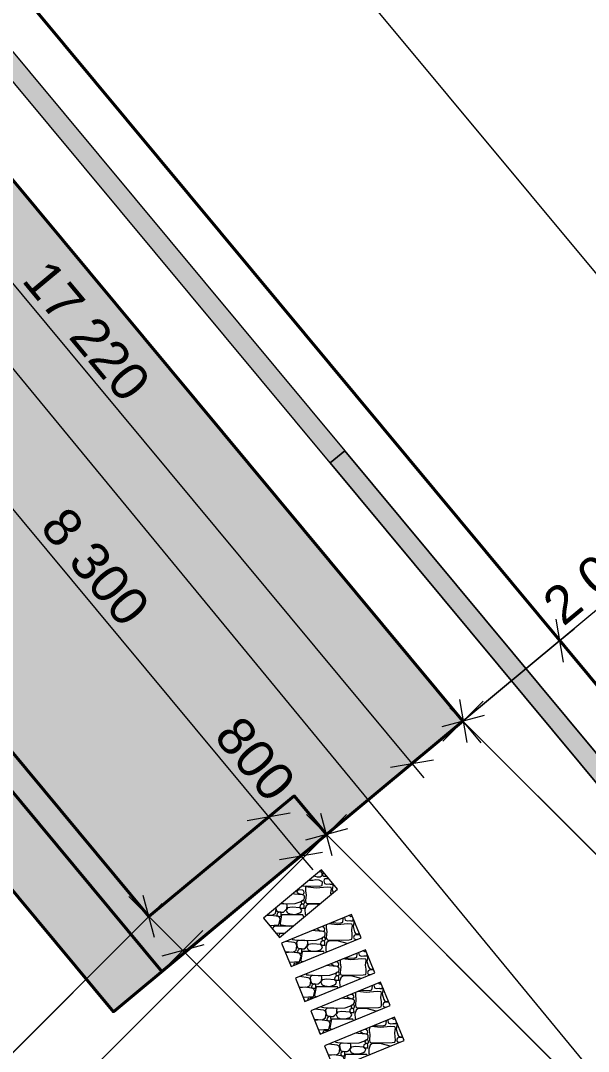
# Model space of a CAD drawing. Header units: millimetres. Extents: x 156050 to 369663, y -269476 to -128786.
# Drawn here: x 252683 to 261698, y -187552 to -171179 of the extents above; entities that cross this region are included whole.
import ezdxf

# ---------------------------------------------------------------- set-up
doc = ezdxf.new("R2010")
doc.units = ezdxf.units.MM
doc.header["$MEASUREMENT"] = 0
doc.set_wipeout_variables(frame=1)
doc.linetypes.add('Wipeout_Contour', pattern=[1000, 0, -1000])
doc.linetypes.add('Čerchovaná M', pattern=[1350, 750, -255, 90, -255])
doc.layers.add('BT_hranice_parcel', color=7, linetype='Continuous')
doc.layers.add('Situace - koordinační', color=7, linetype='Continuous')
doc.styles.add('GENEROVANÝ_STYL_1', font='Arial.ttf')
doc.dimstyles.new('GENEROVANÝ_STYL__1', dxfattribs={"dimtxt": 600, "dimasz": 456, "dimexe": 0.18, "dimexo": 0.0625, "dimgap": 0, "dimtad": 1, "dimdec": 0, "dimzin": 0, "dimdsep": 46, "dimtxsty": 'GENEROVANÝ_STYL_1', "dimblk": 'ARROWHEAD_2', "dimblk1": 'ARROWHEAD_2', "dimblk2": 'ARROWHEAD_2', "dimcen": 0.09, "dimse1": 1, "dimse2": 1, "dimclrd": 7, "dimclre": 7, "dimclrt": 7, "dimazin": 0, "dimtfac": 1, "dimtdec": 4, "dimtmove": 2, "dimatfit": 3, "dimfxl": 1, "dimtolj": 1, "dimtzin": 0, "dimarcsym": 0})
doc.dimstyles.new('GENEROVANÝ_STYL__2', dxfattribs={"dimtxt": 600, "dimasz": 456, "dimexe": 0.18, "dimexo": 0.0625, "dimgap": 0, "dimtad": 1, "dimdec": 0, "dimzin": 0, "dimdsep": 46, "dimtxsty": 'GENEROVANÝ_STYL_1', "dimblk": 'ARROWHEAD_2', "dimblk1": 'ARROWHEAD_2', "dimblk2": 'ARROWHEAD_2', "dimcen": 0.09, "dimse1": 1, "dimse2": 1, "dimclrd": 7, "dimclre": 7, "dimclrt": 7, "dimazin": 0, "dimtfac": 1, "dimtdec": 4, "dimtmove": 0, "dimatfit": 3, "dimfxl": 1, "dimtolj": 1, "dimtzin": 0, "dimarcsym": 0})

# ---------------------------------------------------------------- blocks, each defined once
blk = doc.blocks.new('*X53')
at = {"layer": 'Situace - koordinační', "color": 253, "linetype": 'Continuous', "lineweight": 13, "true_color": 0xa8a8a8}
for p, q in [((258436, -187145), (258482, -187131)), ((258490, -187077), (258476, -187069)), ((258482, -187131), (258490, -187077)), ((258512, -187054), (258512, -187058)), ((258512, -187058), (258521, -187099)), ((258521, -187099), (258555, -187113)), ((258555, -187113), (258595, -187107)), ((258582, -187027), (258579, -187027)), ((258610, -187044), (258582, -187027)), ((258595, -187107), (258610, -187109)), ((258628, -187042), (258610, -187044)), ((258610, -187109), (258642, -187109)), ((258633, -187043), (258628, -187042)), ((258642, -187109), (258649, -187088)), ((258660, -187109), (258645, -187198)), ((258649, -187088), (258648, -187078)), ((258045, -187268), (258004, -187262)), ((258171, -187279), (258045, -187268)), ((258084, -187229), (258082, -187236)), ((258082, -187236), (258113, -187261)), ((258113, -187261), (258179, -187273)), ((258177, -187205), (258145, -187204)), ((258196, -187291), (258171, -187279)), ((258192, -187224), (258177, -187205)), ((258179, -187273), (258192, -187261)), ((258198, -187244), (258192, -187224)), ((258192, -187261), (258198, -187244)), ((258203, -187303), (258196, -187291)), ((258220, -187174), (258219, -187222)), ((258219, -187222), (258228, -187281)), ((258228, -187281), (258221, -187372)), ((258391, -187173), (258258, -187158)), ((258306, -187139), (258436, -187145)), ((258564, -187157), (258391, -187173)), ((258627, -187163), (258564, -187157)), ((258624, -187255), (258634, -187183)), ((258632, -187323), (258624, -187255)), ((258634, -187183), (258627, -187163)), ((258645, -187198), (258671, -187283)), ((258671, -187283), (258684, -187310)), ((257711, -187455), (257577, -187437)), ((257676, -187397), (257686, -187407)), ((257686, -187407), (257719, -187410)), ((257739, -187467), (257711, -187455)), ((257719, -187410), (257869, -187422)), ((257765, -187427), (257746, -187447)), ((257746, -187447), (257751, -187497)), ((257811, -187423), (257765, -187427)), ((257878, -187424), (257811, -187423)), ((257869, -187422), (258058, -187417)), ((257911, -187427), (257878, -187424)), ((257928, -187437), (257911, -187427)), ((257924, -187503), (257926, -187456)), ((257926, -187456), (257928, -187437)), ((258058, -187417), (258133, -187390)), ((258134, -187451), (258130, -187476)), ((258133, -187390), (258171, -187369)), ((258160, -187429), (258134, -187451)), ((258153, -187389), (258150, -187407)), ((258150, -187407), (258163, -187419)), ((258163, -187374), (258153, -187389)), ((258178, -187427), (258160, -187429)), ((258192, -187367), (258163, -187374)), ((258163, -187419), (258178, -187423)), ((258171, -187369), (258191, -187357)), ((258178, -187423), (258200, -187419)), ((258191, -187429), (258178, -187427)), ((258191, -187357), (258204, -187334)), ((258197, -187454), (258191, -187429)), ((258200, -187374), (258192, -187367)), ((258198, -187473), (258197, -187454)), ((258207, -187393), (258200, -187374)), ((258200, -187419), (258206, -187408)), ((258204, -187334), (258203, -187303)), ((258206, -187408), (258207, -187393)), ((258231, -187455), (258211, -187514)), ((258221, -187372), (258227, -187403)), ((258227, -187403), (258238, -187411)), ((258265, -187427), (258231, -187455)), ((258238, -187411), (258455, -187415)), ((258412, -187433), (258265, -187427)), ((258552, -187470), (258412, -187433)), ((258455, -187415), (258584, -187411)), ((258584, -187411), (258627, -187403)), ((258627, -187403), (258633, -187374)), ((258633, -187374), (258632, -187323)), ((258663, -187344), (258655, -187377)), ((258655, -187377), (258664, -187397)), ((258682, -187334), (258663, -187344)), ((258664, -187397), (258682, -187403)), ((258751, -187330), (258682, -187334)), ((258682, -187403), (258710, -187406)), ((258684, -187310), (258730, -187318)), ((258730, -187318), (258745, -187315)), ((257564, -187599), (257572, -187599)), ((257572, -187599), (257691, -187606)), ((257669, -187607), (257572, -187618)), ((257797, -187626), (257669, -187607)), ((257691, -187606), (257742, -187579)), ((257752, -187508), (257739, -187467)), ((257742, -187579), (257752, -187508)), ((257751, -187497), (257765, -187542)), ((257765, -187542), (257818, -187556)), ((257768, -187580), (257765, -187604)), ((257765, -187604), (257779, -187621)), ((257794, -187557), (257768, -187580)), ((257779, -187621), (257794, -187622)), ((257813, -187556), (257794, -187557)), ((257794, -187622), (257826, -187622)), ((257819, -187670), (257797, -187626)), ((257826, -187557), (257813, -187556)), ((257838, -187599), (257815, -187735)), ((257818, -187556), (257868, -187555)), ((257832, -187582), (257826, -187557)), ((257826, -187622), (257833, -187602)), ((257833, -187602), (257832, -187582)), ((258179, -187599), (257838, -187599)), ((257868, -187555), (257888, -187542)), ((257888, -187542), (257924, -187503)), ((257918, -187513), (257911, -187531)), ((257911, -187531), (257934, -187569)), ((257934, -187487), (257918, -187513)), ((258006, -187476), (257934, -187487)), ((257934, -187569), (257971, -187585)), ((257971, -187585), (258058, -187593)), ((258129, -187487), (258006, -187476)), ((258058, -187593), (258129, -187569)), ((258147, -187504), (258129, -187487)), ((258129, -187569), (258151, -187551)), ((258130, -187476), (258145, -187492)), ((258145, -187492), (258160, -187494)), ((258163, -187523), (258147, -187504)), ((258151, -187551), (258163, -187523)), ((258160, -187494), (258191, -187494)), ((258187, -187619), (258179, -187599)), ((258191, -187494), (258198, -187473)), ((258211, -187514), (258213, -187588)), ((258213, -187588), (258231, -187599)), ((258231, -187599), (258234, -187600)), ((258553, -187470), (258552, -187470)), ((257633, -187767), (257797, -187756)), ((257711, -187787), (257700, -187819)), ((257741, -187780), (257711, -187787)), ((257794, -187780), (257741, -187780)), ((257797, -187756), (257819, -187670)), ((257815, -187735), (257823, -187762)), ((257823, -187762), (257838, -187756)), ((257838, -187756), (257849, -187758)), ((257650, -187805), (257648, -187804)), ((257665, -187826), (257650, -187805)), ((257659, -187831), (257665, -187826))]:
    blk.add_line(p, q, dxfattribs=at)
for p in [(258642, -187109), (257826, -187622), (258191, -187494)]:
    blk.add_point(p, dxfattribs=at)
blk = doc.blocks.new('výplň_22')
at = {"color": 254, "linetype": 'Wipeout_Contour', "lineweight": 0, "ltscale": 1276018.541451487}
blk.add_wipeout([(258620, -187010), (257509, -187465), (257661, -187835), (258771, -187381)], dxfattribs=at).dxf.layer = 'Situace - koordinační'
at = {"layer": 'Situace - koordinační', "color": 7, "linetype": 'Continuous', "lineweight": 13, "flags": 128}
blk.add_lwpolyline([(258620, -187010), (257509, -187465), (257661, -187835), (258771, -187381)], close=True, dxfattribs=at)
at = {"layer": 'Situace - koordinační', "color": 253, "linetype": 'Continuous', "lineweight": 13, "true_color": 0xa8a8a8}
blk.add_blockref('*X53', (0, 0), dxfattribs=at)
blk = doc.blocks.new('*X55')
at = {"layer": 'Situace - koordinační', "color": 253, "linetype": 'Continuous', "lineweight": 13, "true_color": 0xa8a8a8}
for p, q in [((258362, -186469), (258359, -186469)), ((258389, -186486), (258362, -186469)), ((257999, -186616), (257999, -186664)), ((258170, -186616), (258038, -186600)), ((258085, -186581), (258215, -186587)), ((258343, -186599), (258170, -186616)), ((258215, -186587), (258262, -186573)), ((258270, -186519), (258256, -186511)), ((258262, -186573), (258270, -186519)), ((258291, -186497), (258291, -186500)), ((258291, -186500), (258300, -186541)), ((258300, -186541), (258334, -186555)), ((258334, -186555), (258374, -186549)), ((258406, -186605), (258343, -186599)), ((258374, -186549), (258389, -186551)), ((258408, -186484), (258389, -186486)), ((258389, -186551), (258421, -186551)), ((258403, -186697), (258414, -186625)), ((258414, -186625), (258406, -186605)), ((258413, -186485), (258408, -186484)), ((258421, -186551), (258428, -186531)), ((258440, -186551), (258424, -186640)), ((258424, -186640), (258450, -186725)), ((258428, -186531), (258427, -186521)), ((257824, -186710), (257783, -186705)), ((257950, -186722), (257824, -186710)), ((257864, -186672), (257861, -186678)), ((257861, -186678), (257892, -186703)), ((257892, -186703), (257958, -186716)), ((257956, -186647), (257925, -186647)), ((257971, -186809), (257942, -186817)), ((257975, -186734), (257950, -186722)), ((257950, -186811), (257971, -186799)), ((257971, -186666), (257956, -186647)), ((257958, -186716), (257971, -186703)), ((257977, -186686), (257971, -186666)), ((257971, -186703), (257977, -186686)), ((257971, -186799), (257983, -186776)), ((257979, -186817), (257971, -186809)), ((257982, -186745), (257975, -186734)), ((257983, -186776), (257982, -186745)), ((257999, -186664), (258007, -186723)), ((258007, -186723), (258000, -186815)), ((258412, -186765), (258403, -186697)), ((258412, -186817), (258412, -186765)), ((258443, -186787), (258434, -186819)), ((258462, -186776), (258443, -186787)), ((258450, -186725), (258464, -186752)), ((258530, -186772), (258462, -186776)), ((258464, -186752), (258509, -186760)), ((258509, -186760), (258524, -186757)), ((257490, -186897), (257356, -186879)), ((257455, -186839), (257466, -186850)), ((257466, -186850), (257499, -186852)), ((257518, -186909), (257490, -186897)), ((257499, -186852), (257648, -186864)), ((257532, -186950), (257518, -186909)), ((257522, -187021), (257532, -186950)), ((257544, -186870), (257525, -186889)), ((257525, -186889), (257530, -186939)), ((257530, -186939), (257544, -186984)), ((257590, -186865), (257544, -186870)), ((257657, -186866), (257590, -186865)), ((257648, -186864), (257837, -186859)), ((257691, -186870), (257657, -186866)), ((257667, -186984), (257703, -186945)), ((257707, -186879), (257691, -186870)), ((257697, -186955), (257691, -186973)), ((257691, -186973), (257713, -187011)), ((257713, -186929), (257697, -186955)), ((257703, -186945), (257706, -186898)), ((257706, -186898), (257707, -186879)), ((257786, -186918), (257713, -186929)), ((257908, -186929), (257786, -186918)), ((257837, -186859), (257912, -186832)), ((257926, -186946), (257908, -186929)), ((257913, -186894), (257909, -186918)), ((257909, -186918), (257924, -186934)), ((257912, -186832), (257950, -186811)), ((257939, -186871), (257913, -186894)), ((257924, -186934), (257939, -186936)), ((257942, -186965), (257926, -186946)), ((257932, -186831), (257930, -186849)), ((257930, -186849), (257942, -186861)), ((257931, -186993), (257942, -186965)), ((257942, -186817), (257932, -186831)), ((257957, -186869), (257939, -186871)), ((257939, -186936), (257971, -186936)), ((257942, -186861), (257957, -186865)), ((257957, -186865), (257979, -186861)), ((257971, -186871), (257957, -186869)), ((257976, -186896), (257971, -186871)), ((257971, -186936), (257978, -186916)), ((257978, -186916), (257976, -186896)), ((257986, -186835), (257979, -186817)), ((257979, -186861), (257985, -186850)), ((257985, -186850), (257986, -186835)), ((258010, -186897), (257990, -186957)), ((257990, -186957), (257993, -187031)), ((258000, -186815), (258006, -186845)), ((258006, -186845), (258017, -186853)), ((258044, -186869), (258010, -186897)), ((258017, -186853), (258234, -186858)), ((258191, -186875), (258044, -186869)), ((258331, -186912), (258191, -186875)), ((258234, -186858), (258363, -186853)), ((258332, -186912), (258331, -186912)), ((258363, -186853), (258406, -186845)), ((258406, -186845), (258412, -186817)), ((258434, -186819), (258443, -186839)), ((258443, -186839), (258462, -186845)), ((258462, -186845), (258489, -186848)), ((257344, -187041), (257351, -187041)), ((257351, -187041), (257470, -187048)), ((257448, -187049), (257351, -187060)), ((257576, -187069), (257448, -187049)), ((257470, -187048), (257522, -187021)), ((257544, -186984), (257597, -186998)), ((257548, -187022), (257544, -187046)), ((257544, -187046), (257559, -187063)), ((257574, -186999), (257548, -187022)), ((257559, -187063), (257574, -187065)), ((257592, -186998), (257574, -186999)), ((257574, -187065), (257605, -187065)), ((257598, -187112), (257576, -187069)), ((257576, -187198), (257598, -187112)), ((257605, -186999), (257592, -186998)), ((257618, -187042), (257595, -187177)), ((257597, -186998), (257647, -186997)), ((257611, -187024), (257605, -186999)), ((257605, -187065), (257612, -187044)), ((257612, -187044), (257611, -187024)), ((257959, -187042), (257618, -187042)), ((257647, -186997), (257667, -186984)), ((257713, -187011), (257751, -187027)), ((257751, -187027), (257837, -187035)), ((257837, -187035), (257908, -187011)), ((257908, -187011), (257931, -186993)), ((257966, -187062), (257959, -187042)), ((257993, -187031), (258010, -187042)), ((258010, -187042), (258014, -187042)), ((257412, -187209), (257576, -187198)), ((257429, -187248), (257428, -187247)), ((257444, -187268), (257429, -187248)), ((257439, -187273), (257444, -187268)), ((257490, -187229), (257479, -187261)), ((257520, -187222), (257490, -187229)), ((257573, -187222), (257520, -187222)), ((257595, -187177), (257602, -187204)), ((257602, -187204), (257618, -187198)), ((257618, -187198), (257629, -187200))]:
    blk.add_line(p, q, dxfattribs=at)
for p in [(258421, -186551), (257971, -186936), (257605, -187065)]:
    blk.add_point(p, dxfattribs=at)
blk = doc.blocks.new('výplň_23')
at = {"color": 254, "linetype": 'Wipeout_Contour', "lineweight": 0, "ltscale": 1273993.787872191}
blk.add_wipeout([(257440, -187277), (258551, -186823), (258399, -186452), (257289, -186907)], dxfattribs=at).dxf.layer = 'Situace - koordinační'
at = {"layer": 'Situace - koordinační', "color": 7, "linetype": 'Continuous', "lineweight": 13, "flags": 128}
blk.add_lwpolyline([(257440, -187277), (258551, -186823), (258399, -186452), (257289, -186907)], close=True, dxfattribs=at)
at = {"layer": 'Situace - koordinační', "color": 253, "linetype": 'Continuous', "lineweight": 13, "true_color": 0xa8a8a8}
blk.add_blockref('*X55', (0, 0), dxfattribs=at)
blk = doc.blocks.new('*X57')
at = {"layer": 'Situace - koordinační', "color": 253, "linetype": 'Continuous', "lineweight": 13, "true_color": 0xa8a8a8}
for p, q in [((258049, -185980), (258049, -185983)), ((258049, -185983), (258058, -186024)), ((258120, -185953), (258116, -185953)), ((258147, -185969), (258120, -185953)), ((258165, -185968), (258147, -185969)), ((258171, -185968), (258165, -185968)), ((257621, -186155), (257619, -186161)), ((257714, -186131), (257682, -186130)), ((257729, -186150), (257714, -186131)), ((257735, -186170), (257729, -186150)), ((257757, -186100), (257756, -186148)), ((257756, -186148), (257765, -186206)), ((257928, -186099), (257795, -186084)), ((257843, -186064), (257973, -186071)), ((258101, -186082), (257928, -186099)), ((257973, -186071), (258019, -186057)), ((258027, -186003), (258014, -185995)), ((258019, -186057), (258027, -186003)), ((258058, -186024), (258092, -186038)), ((258092, -186038), (258132, -186033)), ((258164, -186088), (258101, -186082)), ((258132, -186033), (258147, -186035)), ((258147, -186035), (258179, -186035)), ((258161, -186180), (258171, -186109)), ((258171, -186109), (258164, -186088)), ((258179, -186035), (258186, -186014)), ((258197, -186034), (258182, -186124)), ((258182, -186124), (258208, -186208)), ((258186, -186014), (258185, -186004)), ((257582, -186193), (257541, -186188)), ((257708, -186205), (257582, -186193)), ((257595, -186343), (257670, -186315)), ((257619, -186161), (257650, -186187)), ((257650, -186187), (257716, -186199)), ((257670, -186315), (257708, -186294)), ((257690, -186315), (257687, -186333)), ((257700, -186300), (257690, -186315)), ((257729, -186293), (257700, -186300)), ((257733, -186217), (257708, -186205)), ((257708, -186294), (257728, -186282)), ((257716, -186199), (257729, -186187)), ((257728, -186282), (257741, -186259)), ((257729, -186187), (257735, -186170)), ((257737, -186300), (257729, -186293)), ((257740, -186228), (257733, -186217)), ((257744, -186319), (257737, -186300)), ((257741, -186259), (257740, -186228)), ((257743, -186334), (257744, -186319)), ((257765, -186206), (257758, -186298)), ((257758, -186298), (257764, -186328)), ((258169, -186248), (258161, -186180)), ((258164, -186328), (258170, -186300)), ((258170, -186300), (258169, -186248)), ((258200, -186270), (258192, -186303)), ((258192, -186303), (258201, -186323)), ((258220, -186260), (258200, -186270)), ((258208, -186208), (258222, -186236)), ((258288, -186256), (258220, -186260)), ((258222, -186236), (258267, -186243)), ((258267, -186243), (258282, -186240)), ((257248, -186381), (257114, -186363)), ((257213, -186322), (257224, -186333)), ((257224, -186333), (257256, -186336)), ((257276, -186393), (257248, -186381)), ((257256, -186336), (257406, -186348)), ((257289, -186433), (257276, -186393)), ((257279, -186505), (257289, -186433)), ((257302, -186353), (257283, -186373)), ((257283, -186373), (257288, -186423)), ((257288, -186423), (257302, -186467)), ((257348, -186348), (257302, -186353)), ((257302, -186467), (257355, -186482)), ((257350, -186481), (257331, -186483)), ((257415, -186349), (257348, -186348)), ((257363, -186483), (257350, -186481)), ((257355, -186482), (257405, -186481)), ((257405, -186481), (257425, -186467)), ((257406, -186348), (257595, -186343)), ((257448, -186353), (257415, -186349)), ((257425, -186467), (257461, -186429)), ((257465, -186363), (257448, -186353)), ((257455, -186438), (257448, -186456)), ((257448, -186456), (257471, -186495)), ((257471, -186413), (257455, -186438)), ((257461, -186429), (257464, -186381)), ((257464, -186381), (257465, -186363)), ((257544, -186402), (257471, -186413)), ((257666, -186413), (257544, -186402)), ((257684, -186430), (257666, -186413)), ((257666, -186495), (257688, -186477)), ((257671, -186377), (257667, -186402)), ((257667, -186402), (257682, -186418)), ((257697, -186354), (257671, -186377)), ((257682, -186418), (257697, -186420)), ((257700, -186448), (257684, -186430)), ((257687, -186333), (257700, -186344)), ((257688, -186477), (257700, -186448)), ((257715, -186353), (257697, -186354)), ((257697, -186420), (257728, -186420)), ((257700, -186344), (257715, -186348)), ((257715, -186348), (257737, -186344)), ((257728, -186354), (257715, -186353)), ((257734, -186380), (257728, -186354)), ((257728, -186420), (257735, -186399)), ((257735, -186399), (257734, -186380)), ((257737, -186344), (257743, -186334)), ((257768, -186381), (257748, -186440)), ((257748, -186440), (257751, -186514)), ((257764, -186328), (257775, -186337)), ((257802, -186353), (257768, -186381)), ((257775, -186337), (257992, -186341)), ((257949, -186359), (257802, -186353)), ((258089, -186396), (257949, -186359)), ((257992, -186341), (258121, -186336)), ((258090, -186396), (258089, -186396)), ((258121, -186336), (258164, -186328)), ((258201, -186323), (258220, -186329)), ((258220, -186329), (258247, -186331)), ((257101, -186524), (257109, -186524)), ((257109, -186524), (257228, -186532)), ((257206, -186533), (257109, -186544)), ((257334, -186552), (257206, -186533)), ((257228, -186532), (257279, -186505)), ((257305, -186505), (257302, -186530)), ((257302, -186530), (257316, -186546)), ((257331, -186483), (257305, -186505)), ((257316, -186546), (257331, -186548)), ((257331, -186548), (257363, -186548)), ((257356, -186596), (257334, -186552)), ((257334, -186682), (257356, -186596)), ((257375, -186525), (257352, -186660)), ((257369, -186508), (257363, -186483)), ((257363, -186548), (257370, -186528)), ((257370, -186528), (257369, -186508)), ((257717, -186525), (257375, -186525)), ((257471, -186495), (257508, -186510)), ((257508, -186510), (257595, -186519)), ((257595, -186519), (257666, -186495)), ((257724, -186545), (257717, -186525)), ((257751, -186514), (257768, -186525)), ((257768, -186525), (257772, -186526)), ((257170, -186693), (257334, -186682)), ((257187, -186731), (257186, -186730)), ((257202, -186751), (257187, -186731)), ((257197, -186757), (257202, -186751)), ((257248, -186713), (257237, -186744)), ((257278, -186706), (257248, -186713)), ((257331, -186706), (257278, -186706)), ((257352, -186660), (257360, -186688)), ((257360, -186688), (257375, -186682)), ((257375, -186682), (257386, -186683))]:
    blk.add_line(p, q, dxfattribs=at)
for p in [(258179, -186035), (257728, -186420), (257363, -186548)]:
    blk.add_point(p, dxfattribs=at)
blk = doc.blocks.new('výplň_24')
at = {"color": 254, "linetype": 'Wipeout_Contour', "lineweight": 0, "ltscale": 1271997.893588403}
blk.add_wipeout([(257198, -186760), (258309, -186306), (258157, -185936), (257047, -186390)], dxfattribs=at).dxf.layer = 'Situace - koordinační'
at = {"layer": 'Situace - koordinační', "color": 7, "linetype": 'Continuous', "lineweight": 13, "flags": 128}
blk.add_lwpolyline([(257198, -186760), (258309, -186306), (258157, -185936), (257047, -186390)], close=True, dxfattribs=at)
at = {"layer": 'Situace - koordinační', "color": 253, "linetype": 'Continuous', "lineweight": 13, "true_color": 0xa8a8a8}
blk.add_blockref('*X57', (0, 0), dxfattribs=at)
blk = doc.blocks.new('*X59')
at = {"layer": 'Situace - koordinační', "color": 253, "linetype": 'Continuous', "lineweight": 13, "true_color": 0xa8a8a8}
for p, q in [((257752, -185513), (257799, -185499)), ((257807, -185445), (257793, -185437)), ((257799, -185499), (257807, -185445)), ((257828, -185422), (257828, -185426)), ((257828, -185426), (257837, -185466)), ((257837, -185466), (257871, -185480)), ((257871, -185480), (257911, -185475)), ((257899, -185395), (257896, -185395)), ((257926, -185412), (257899, -185395)), ((257911, -185475), (257926, -185477)), ((257945, -185410), (257926, -185412)), ((257926, -185477), (257958, -185477)), ((257950, -185411), (257945, -185410)), ((257958, -185477), (257965, -185456)), ((257977, -185477), (257961, -185566)), ((257965, -185456), (257964, -185446)), ((257361, -185635), (257320, -185630)), ((257487, -185647), (257361, -185635)), ((257401, -185597), (257398, -185603)), ((257398, -185603), (257429, -185629)), ((257429, -185629), (257496, -185641)), ((257493, -185573), (257462, -185572)), ((257512, -185659), (257487, -185647)), ((257509, -185592), (257493, -185573)), ((257496, -185641), (257509, -185629)), ((257514, -185612), (257509, -185592)), ((257509, -185629), (257514, -185612)), ((257519, -185671), (257512, -185659)), ((257536, -185542), (257536, -185590)), ((257536, -185590), (257544, -185649)), ((257544, -185649), (257537, -185740)), ((257707, -185541), (257575, -185526)), ((257623, -185507), (257752, -185513)), ((257880, -185524), (257707, -185541)), ((257943, -185530), (257880, -185524)), ((257940, -185622), (257951, -185551)), ((257949, -185691), (257940, -185622)), ((257951, -185551), (257943, -185530)), ((257961, -185566), (257987, -185651)), ((257987, -185651), (258001, -185678)), ((257028, -185823), (256893, -185805)), ((256992, -185764), (257003, -185775)), ((257003, -185775), (257036, -185778)), ((257055, -185835), (257028, -185823)), ((257036, -185778), (257186, -185790)), ((257081, -185795), (257062, -185815)), ((257062, -185815), (257067, -185865)), ((257127, -185790), (257081, -185795)), ((257194, -185792), (257127, -185790)), ((257186, -185790), (257374, -185785)), ((257228, -185795), (257194, -185792)), ((257244, -185805), (257228, -185795)), ((257240, -185871), (257243, -185824)), ((257243, -185824), (257244, -185805)), ((257374, -185785), (257449, -185758)), ((257450, -185819), (257446, -185844)), ((257449, -185758), (257487, -185736)), ((257476, -185797), (257450, -185819)), ((257470, -185757), (257467, -185775)), ((257467, -185775), (257479, -185787)), ((257479, -185742), (257470, -185757)), ((257495, -185795), (257476, -185797)), ((257508, -185735), (257479, -185742)), ((257479, -185787), (257494, -185790)), ((257487, -185736), (257508, -185725)), ((257494, -185790), (257516, -185787)), ((257508, -185797), (257495, -185795)), ((257508, -185725), (257520, -185701)), ((257516, -185742), (257508, -185735)), ((257514, -185822), (257508, -185797)), ((257515, -185841), (257514, -185822)), ((257523, -185761), (257516, -185742)), ((257516, -185787), (257522, -185776)), ((257520, -185701), (257519, -185671)), ((257522, -185776), (257523, -185761)), ((257547, -185823), (257527, -185882)), ((257537, -185740), (257543, -185770)), ((257543, -185770), (257555, -185779)), ((257582, -185795), (257547, -185823)), ((257555, -185779), (257771, -185783)), ((257728, -185801), (257582, -185795)), ((257868, -185838), (257728, -185801)), ((257771, -185783), (257900, -185779)), ((257900, -185779), (257943, -185770)), ((257943, -185770), (257949, -185742)), ((257949, -185742), (257949, -185691)), ((257980, -185712), (257971, -185745)), ((257971, -185745), (257980, -185765)), ((257999, -185702), (257980, -185712)), ((257980, -185765), (257999, -185771)), ((258067, -185698), (257999, -185702)), ((257999, -185771), (258026, -185774)), ((258001, -185678), (258046, -185685)), ((258046, -185685), (258061, -185682)), ((256881, -185967), (256888, -185967)), ((256888, -185967), (257007, -185974)), ((256985, -185975), (256889, -185986)), ((257113, -185994), (256985, -185975)), ((257007, -185974), (257059, -185947)), ((257069, -185876), (257055, -185835)), ((257059, -185947), (257069, -185876)), ((257067, -185865), (257081, -185909)), ((257081, -185909), (257134, -185924)), ((257085, -185948), (257081, -185972)), ((257081, -185972), (257096, -185988)), ((257111, -185925), (257085, -185948)), ((257096, -185988), (257111, -185990)), ((257129, -185923), (257111, -185925)), ((257111, -185990), (257142, -185990)), ((257142, -185925), (257129, -185923)), ((257155, -185967), (257132, -186103)), ((257134, -185924), (257184, -185923)), ((257148, -185950), (257142, -185925)), ((257142, -185990), (257149, -185970)), ((257149, -185970), (257148, -185950)), ((257496, -185967), (257155, -185967)), ((257184, -185923), (257204, -185909)), ((257204, -185909), (257240, -185871)), ((257234, -185881), (257228, -185898)), ((257228, -185898), (257250, -185937)), ((257250, -185855), (257234, -185881)), ((257323, -185844), (257250, -185855)), ((257250, -185937), (257288, -185952)), ((257288, -185952), (257374, -185961)), ((257445, -185855), (257323, -185844)), ((257374, -185961), (257445, -185937)), ((257463, -185872), (257445, -185855)), ((257445, -185937), (257468, -185919)), ((257446, -185844), (257461, -185860)), ((257461, -185860), (257476, -185862)), ((257479, -185890), (257463, -185872)), ((257468, -185919), (257479, -185890)), ((257476, -185862), (257508, -185862)), ((257504, -185987), (257496, -185967)), ((257508, -185862), (257515, -185841)), ((257527, -185882), (257530, -185956)), ((257530, -185956), (257547, -185967)), ((257547, -185967), (257551, -185968)), ((257869, -185838), (257868, -185838)), ((256949, -186135), (257113, -186124)), ((257027, -186155), (257016, -186187)), ((257057, -186148), (257027, -186155)), ((257111, -186148), (257057, -186148)), ((257136, -186038), (257113, -185994)), ((257113, -186124), (257136, -186038)), ((257132, -186103), (257139, -186130)), ((257139, -186130), (257155, -186124)), ((257155, -186124), (257166, -186126)), ((256966, -186173), (256965, -186172)), ((256981, -186194), (256966, -186173)), ((256976, -186199), (256981, -186194))]:
    blk.add_line(p, q, dxfattribs=at)
for p in [(257958, -185477), (257142, -185990), (257508, -185862)]:
    blk.add_point(p, dxfattribs=at)
blk = doc.blocks.new('výplň_25')
at = {"color": 254, "linetype": 'Wipeout_Contour', "lineweight": 0, "ltscale": 1269975.567158116}
blk.add_wipeout([(256977, -186203), (258088, -185748), (257936, -185378), (256826, -185832)], dxfattribs=at).dxf.layer = 'Situace - koordinační'
at = {"layer": 'Situace - koordinační', "color": 7, "linetype": 'Continuous', "lineweight": 13, "flags": 128}
blk.add_lwpolyline([(256977, -186203), (258088, -185748), (257936, -185378), (256826, -185832)], close=True, dxfattribs=at)
at = {"layer": 'Situace - koordinační', "color": 253, "linetype": 'Continuous', "lineweight": 13, "true_color": 0xa8a8a8}
blk.add_blockref('*X59', (0, 0), dxfattribs=at)
blk = doc.blocks.new('*X61')
at = {"layer": 'Situace - koordinační', "color": 253, "linetype": 'Continuous', "lineweight": 13, "true_color": 0xa8a8a8}
for p, q in [((257322, -184838), (257261, -184835)), ((257369, -184828), (257322, -184838)), ((257349, -184762), (257355, -184768)), ((257355, -184768), (257392, -184780)), ((257423, -184830), (257369, -184828)), ((257392, -184780), (257440, -184781)), ((257477, -184861), (257423, -184830)), ((257454, -184704), (257425, -184699)), ((257431, -184694), (257484, -184697)), ((257440, -184781), (257454, -184768)), ((257469, -184721), (257454, -184704)), ((257454, -184768), (257470, -184760)), ((257471, -184745), (257469, -184721)), ((257470, -184760), (257471, -184745)), ((257483, -184729), (257476, -184752)), ((257476, -184752), (257492, -184766)), ((257496, -184711), (257483, -184729)), ((257492, -184766), (257539, -184768)), ((257501, -184821), (257499, -184842)), ((257499, -184842), (257508, -184883)), ((257521, -184812), (257501, -184821)), ((257569, -184811), (257521, -184812)), ((257539, -184768), (257543, -184768)), ((257589, -184823), (257569, -184811)), ((257079, -184995), (257069, -185020)), ((257100, -184988), (257079, -184995)), ((257092, -184976), (257092, -184976)), ((257092, -184976), (257092, -184976)), ((257164, -184989), (257100, -184988)), ((257149, -184929), (257228, -184920)), ((257179, -185008), (257164, -184989)), ((257185, -185028), (257179, -185008)), ((257207, -184938), (257206, -185007)), ((257206, -185007), (257215, -185065)), ((257378, -184958), (257207, -184938)), ((257228, -184920), (257423, -184929)), ((257551, -184941), (257378, -184958)), ((257423, -184929), (257469, -184915)), ((257469, -184915), (257477, -184861)), ((257508, -184883), (257542, -184897)), ((257542, -184897), (257582, -184892)), ((257614, -184947), (257551, -184941)), ((257582, -184892), (257597, -184893)), ((257597, -184893), (257629, -184893)), ((257611, -185039), (257621, -184967)), ((257621, -184967), (257614, -184947)), ((257629, -184893), (257634, -184878)), ((257647, -184894), (257632, -184982)), ((257632, -184982), (257648, -185034)), ((257032, -185052), (257005, -185049)), ((257158, -185064), (257032, -185052)), ((257069, -185020), (257100, -185045)), ((257100, -185045), (257166, -185058)), ((257120, -185174), (257158, -185153)), ((257150, -185159), (257140, -185174)), ((257179, -185151), (257150, -185159)), ((257183, -185076), (257158, -185064)), ((257158, -185153), (257178, -185141)), ((257166, -185058), (257179, -185045)), ((257178, -185141), (257191, -185118)), ((257179, -185045), (257185, -185028)), ((257187, -185159), (257179, -185151)), ((257190, -185087), (257183, -185076)), ((257194, -185177), (257187, -185159)), ((257191, -185118), (257190, -185087)), ((257215, -185065), (257208, -185157)), ((257208, -185157), (257214, -185187)), ((257614, -185063), (257611, -185039)), ((256729, -185363), (256739, -185292)), ((256739, -185292), (256733, -185274)), ((256737, -185272), (256738, -185281)), ((256738, -185281), (256752, -185326)), ((256752, -185326), (256805, -185340)), ((256865, -185208), (256814, -185207)), ((256819, -185203), (256856, -185206)), ((256855, -185340), (256875, -185326)), ((256856, -185206), (257045, -185202)), ((256898, -185212), (256865, -185208)), ((256875, -185326), (256911, -185287)), ((256915, -185222), (256898, -185212)), ((256905, -185297), (256898, -185315)), ((256898, -185315), (256921, -185353)), ((256921, -185271), (256905, -185297)), ((256911, -185287), (256913, -185240)), ((256913, -185240), (256915, -185222)), ((256993, -185260), (256921, -185271)), ((257116, -185271), (256993, -185260)), ((257045, -185202), (257120, -185174)), ((257134, -185289), (257116, -185271)), ((257116, -185353), (257138, -185336)), ((257121, -185236), (257117, -185260)), ((257117, -185260), (257132, -185276)), ((257147, -185213), (257121, -185236)), ((257132, -185276), (257147, -185278)), ((257150, -185307), (257134, -185289)), ((257140, -185174), (257137, -185191)), ((257137, -185191), (257150, -185203)), ((257138, -185336), (257150, -185307)), ((257165, -185211), (257147, -185213)), ((257147, -185278), (257178, -185278)), ((257150, -185203), (257165, -185207)), ((257165, -185207), (257187, -185203)), ((257178, -185213), (257165, -185211)), ((257184, -185238), (257178, -185213)), ((257178, -185278), (257185, -185258)), ((257185, -185258), (257184, -185238)), ((257187, -185203), (257193, -185192)), ((257193, -185192), (257194, -185177)), ((257218, -185239), (257198, -185299)), ((257198, -185299), (257200, -185373)), ((257214, -185187), (257225, -185195)), ((257252, -185212), (257218, -185239)), ((257225, -185195), (257442, -185200)), ((257399, -185218), (257252, -185212)), ((257420, -185223), (257399, -185218)), ((257442, -185200), (257449, -185200)), ((256655, -185391), (256583, -185400)), ((256600, -185385), (256678, -185390)), ((256784, -185411), (256655, -185391)), ((256678, -185390), (256729, -185363)), ((256755, -185364), (256752, -185389)), ((256752, -185389), (256766, -185405)), ((256781, -185341), (256755, -185364)), ((256766, -185405), (256781, -185407)), ((256800, -185340), (256781, -185341)), ((256781, -185407), (256813, -185407)), ((256806, -185454), (256784, -185411)), ((256784, -185540), (256806, -185454)), ((256813, -185341), (256800, -185340)), ((256825, -185384), (256802, -185519)), ((256805, -185340), (256855, -185340)), ((256819, -185367), (256813, -185341)), ((256813, -185407), (256820, -185386)), ((256820, -185386), (256819, -185367)), ((257166, -185384), (256825, -185384)), ((256921, -185353), (256958, -185369)), ((256958, -185369), (257045, -185378)), ((257045, -185378), (257116, -185353)), ((257181, -185422), (257166, -185384)), ((257200, -185373), (257218, -185384)), ((257218, -185384), (257225, -185385)), ((256633, -185550), (256784, -185540)), ((256698, -185571), (256685, -185609)), ((256685, -185609), (256693, -185622)), ((256728, -185565), (256698, -185571)), ((257010, -185565), (256728, -185565)), ((256802, -185519), (256810, -185547)), ((256810, -185547), (256825, -185540)), ((256825, -185540), (256958, -185563)), ((256958, -185563), (257020, -185556)), ((256729, -185666), (256787, -185673)), ((256792, -185692), (256777, -185724)), ((256787, -185673), (256882, -185671)), ((256801, -185680), (256792, -185692)), ((256831, -185677), (256801, -185680)), ((256853, -185687), (256831, -185677)), ((256860, -185689), (256853, -185687))]:
    blk.add_line(p, q, dxfattribs=at)
for p in [(257629, -184893), (257178, -185278), (256813, -185407)]:
    blk.add_point(p, dxfattribs=at)
blk = doc.blocks.new('výplň_26')
at = {"color": 254, "linetype": 'Wipeout_Contour', "lineweight": 0, "ltscale": 1267541.925450588}
blk.add_wipeout([(256794, -185744), (257717, -184977), (257461, -184669), (256538, -185437)], dxfattribs=at).dxf.layer = 'Situace - koordinační'
at = {"layer": 'Situace - koordinační', "color": 7, "linetype": 'Continuous', "lineweight": 13, "flags": 128}
blk.add_lwpolyline([(256794, -185744), (257717, -184977), (257461, -184669), (256538, -185437)], close=True, dxfattribs=at)
at = {"layer": 'Situace - koordinační', "color": 253, "linetype": 'Continuous', "lineweight": 13, "true_color": 0xa8a8a8}
blk.add_blockref('*X61', (0, 0), dxfattribs=at)
blk = doc.blocks.new('*D70')
at = {"layer": 'Situace - koordinační', "color": 7, "linetype": 'Continuous', "lineweight": 13, "transparency": 16777216}
for p, q in [((261533, -181372), (260957, -180680)), ((261304, -181367), (261186, -180685)), ((261245, -181026), (261471, -180838)), ((259707, -182305), (261245, -181026)), ((259995, -182651), (259419, -181959)), ((259649, -181964), (259766, -182646)), ((259482, -182493), (259707, -182305))]:
    blk.add_line(p, q, dxfattribs=at)
at = {"layer": 'Situace - koordinační', "color": 7, "lineweight": 13, "transparency": 16777216, "insert": (261306, -180819), "char_height": 600, "attachment_point": 7, "rotation": 39.7448, "style": 'GENEROVANÝ_STYL_1'}
blk.add_mtext('\\A1;2\\~000', dxfattribs=at)
blk = doc.blocks.new('ARROWHEAD_2')
at = {"color": 0, "linetype": 'Continuous', "lineweight": 0}
for p, q in [((-0.378, -0.655), (0.378, 0.655)), ((0, 0), (-1, 0))]:
    blk.add_line(p, q, dxfattribs=at)
blk = doc.blocks.new('*D72')
at = {"layer": 'Situace - koordinační', "color": 7, "linetype": 'Continuous', "lineweight": 13, "transparency": 16777216}
for p, q in [((247238, -158365), (247930, -157790)), ((247396, -157852), (247584, -158077)), ((247925, -158019), (247242, -158136)), ((247584, -158077), (264450, -178361)), ((264104, -178649), (264796, -178073)), ((264109, -178420), (264792, -178302)), ((264450, -178361), (264638, -178586))]:
    blk.add_line(p, q, dxfattribs=at)
at = {"layer": 'Situace - koordinační', "color": 7, "lineweight": 13, "transparency": 16777216, "insert": (255305, -167175), "char_height": 600, "attachment_point": 7, "rotation": 309.7448, "style": 'GENEROVANÝ_STYL_1'}
blk.add_mtext('\\A1;26\\~380', dxfattribs=at)
blk = doc.blocks.new('*D77')
at = {"layer": 'Situace - koordinační', "color": 7, "linetype": 'Continuous', "lineweight": 13, "transparency": 16777216}
for p, q in [((242446, -185423), (243053, -184759)), ((243080, -184986), (242419, -185196)), ((242533, -184893), (242750, -185091)), ((242750, -185091), (259128, -200062)), ((258825, -200394), (259432, -199730)), ((258798, -200167), (259459, -199958)), ((259128, -200062), (259345, -200260))]:
    blk.add_line(p, q, dxfattribs=at)
at = {"layer": 'Situace - koordinační', "color": 7, "lineweight": 13, "transparency": 16777216, "insert": (250255, -191789), "char_height": 600, "attachment_point": 7, "rotation": 317.5711, "style": 'GENEROVANÝ_STYL_1'}
blk.add_mtext('\\A1;22\\~190', dxfattribs=at)
blk = doc.blocks.new('*D78')
at = {"layer": 'Situace - koordinační', "color": 7, "linetype": 'Continuous', "lineweight": 13, "transparency": 16777216}
for p, q in [((255039, -185729), (254403, -185092)), ((254811, -185745), (254631, -185076)), ((254721, -185410), (254929, -185203)), ((246908, -193224), (254721, -185410)), ((247226, -193542), (246589, -192906)), ((246818, -192889), (246997, -193559)), ((246700, -193432), (246908, -193224))]:
    blk.add_line(p, q, dxfattribs=at)
at = {"layer": 'Situace - koordinační', "color": 7, "lineweight": 13, "transparency": 16777216, "insert": (249861, -190101), "char_height": 600, "attachment_point": 7, "rotation": 45, "style": 'GENEROVANÝ_STYL_1'}
blk.add_mtext('\\A1;11\\~050', dxfattribs=at)
blk = doc.blocks.new('*D79')
at = {"layer": 'Situace - koordinační', "color": 7, "linetype": 'Continuous', "lineweight": 13, "transparency": 16777216}
for p, q in [((254940, -186267), (255576, -185630)), ((255051, -185741), (255258, -185948)), ((255593, -185859), (254923, -186038)), ((255258, -185948), (272009, -202700)), ((271691, -203018), (272328, -202382)), ((271675, -202789), (272344, -202610)), ((272009, -202700), (272217, -202907))]:
    blk.add_line(p, q, dxfattribs=at)
at = {"layer": 'Situace - koordinační', "color": 7, "lineweight": 13, "transparency": 16777216, "insert": (262966, -193486), "char_height": 600, "attachment_point": 7, "rotation": 315, "style": 'GENEROVANÝ_STYL_1'}
blk.add_mtext('\\A1;23\\~690', dxfattribs=at)
blk = doc.blocks.new('*D80')
at = {"layer": 'Situace - koordinační', "color": 7, "linetype": 'Continuous', "lineweight": 13, "transparency": 16777216}
for p, q in [((257857, -183790), (257221, -184426)), ((257873, -184018), (257204, -184198)), ((257539, -184108), (257331, -183900)), ((274227, -200796), (257539, -184108)), ((274545, -200478), (273909, -201114)), ((273892, -200886), (274562, -200706)), ((274434, -201003), (274227, -200796))]:
    blk.add_line(p, q, dxfattribs=at)
at = {"layer": 'Situace - koordinační', "color": 7, "lineweight": 13, "transparency": 16777216, "insert": (265078, -191477), "char_height": 600, "attachment_point": 7, "rotation": 315, "style": 'GENEROVANÝ_STYL_1'}
blk.add_mtext('\\A1;23\\~600', dxfattribs=at)
blk = doc.blocks.new('*D81')
at = {"layer": 'Situace - koordinační', "color": 7, "linetype": 'Continuous', "lineweight": 13, "transparency": 16777216}
for p, q in [((259389, -182623), (260025, -181987)), ((260042, -182215), (259373, -182395)), ((259500, -182097), (259707, -182305)), ((259707, -182305), (276395, -198993)), ((276077, -199311), (276713, -198675)), ((276061, -199083), (276730, -198903)), ((276395, -198993), (276603, -199200))]:
    blk.add_line(p, q, dxfattribs=at)
at = {"layer": 'Situace - koordinační', "color": 7, "lineweight": 13, "transparency": 16777216, "insert": (267246, -189674), "char_height": 600, "attachment_point": 7, "rotation": 315, "style": 'GENEROVANÝ_STYL_1'}
blk.add_mtext('\\A1;23\\~600', dxfattribs=at)
blk = doc.blocks.new('*D82')
at = {"layer": 'Situace - koordinační', "color": 7, "linetype": 'Continuous', "lineweight": 13, "transparency": 16777216}
for p, q in [((257857, -184426), (257221, -183790)), ((257628, -184443), (257449, -183773)), ((257539, -184108), (257746, -183900)), ((247541, -194106), (257539, -184108)), ((247859, -194424), (247222, -193788)), ((247451, -193772), (247630, -194441)), ((247333, -194314), (247541, -194106))]:
    blk.add_line(p, q, dxfattribs=at)
at = {"layer": 'Situace - koordinační', "color": 7, "lineweight": 13, "transparency": 16777216, "insert": (251565, -189912), "char_height": 600, "attachment_point": 7, "rotation": 45, "style": 'GENEROVANÝ_STYL_1'}
blk.add_mtext('\\A1;14\\~140', dxfattribs=at)
blk = doc.blocks.new('*D89')
at = {"layer": 'Situace - koordinační', "color": 7, "linetype": 'Continuous', "lineweight": 13, "transparency": 16777216}
for p, q in [((264963, -185567), (265599, -186204)), ((265371, -186220), (265192, -185551)), ((265489, -185678), (265281, -185886)), ((265281, -185886), (255311, -195856)), ((254993, -195538), (255629, -196174)), ((255221, -195521), (255401, -196190)), ((255311, -195856), (255103, -196063))]:
    blk.add_line(p, q, dxfattribs=at)
at = {"layer": 'Situace - koordinační', "color": 7, "lineweight": 13, "transparency": 16777216, "insert": (259321, -191676), "char_height": 600, "attachment_point": 7, "rotation": 45, "style": 'GENEROVANÝ_STYL_1'}
blk.add_mtext('\\A1;14\\~100', dxfattribs=at)
blk = doc.blocks.new('*D92')
at = {"layer": 'Situace - koordinační', "color": 7, "linetype": 'Continuous', "lineweight": 13, "transparency": 16777216}
for p, q in [((247539, -170027), (248231, -169452)), ((247698, -169514), (247885, -169740)), ((248227, -169681), (247544, -169798)), ((247885, -169740), (258895, -182980)), ((258549, -183268), (259241, -182692)), ((258554, -183039), (259237, -182921)), ((258895, -182980), (259083, -183206))]:
    blk.add_line(p, q, dxfattribs=at)
at = {"layer": 'Situace - koordinační', "color": 7, "lineweight": 13, "transparency": 16777216, "insert": (252678, -175315), "char_height": 600, "attachment_point": 7, "rotation": 309.7448, "style": 'GENEROVANÝ_STYL_1'}
blk.add_mtext('\\A1;17\\~220', dxfattribs=at)
blk = doc.blocks.new('*D94')
at = {"layer": 'Situace - koordinační', "color": 7, "linetype": 'Continuous', "lineweight": 13, "transparency": 16777216}
for p, q in [((246125, -171204), (251316, -177447)), ((250970, -177735), (251662, -177159)), ((251658, -177389), (250975, -177506)), ((251316, -177447), (256623, -183829)), ((256277, -184117), (256969, -183541)), ((256964, -183770), (256282, -183888))]:
    blk.add_line(p, q, dxfattribs=at)
at = {"layer": 'Situace - koordinační', "color": 7, "lineweight": 13, "transparency": 16777216, "char_height": 600, "attachment_point": 7, "rotation": 309.7448, "style": 'GENEROVANÝ_STYL_1'}
for s, insert in [('\\A1;8\\~300', (252965, -179242)), ('\\A1;800', (255727, -182563))]:
    blk.add_mtext(s, dxfattribs=dict(at, insert=insert))
blk = doc.blocks.new('*D95')
at = {"layer": 'Situace - koordinační', "color": 7, "linetype": 'Continuous', "lineweight": 13, "transparency": 16777216}
for p, q in [((251316, -177447), (256623, -183829)), ((256277, -184117), (256969, -183541)), ((256964, -183770), (256282, -183888)), ((256623, -183829), (257134, -184444)), ((256788, -184732), (257480, -184156)), ((256793, -184503), (257476, -184386)), ((257134, -184444), (257322, -184670))]:
    blk.add_line(p, q, dxfattribs=at)

msp = doc.modelspace()

# ---------------------------------------------------------------- hatches: boundary and pattern name
at = {"layer": 'Situace - koordinační', "linetype": 'Continuous', "lineweight": 13, "true_color": 0x9e9e9e}
for points in [[(248131.4, -166819.7), (248362.1, -166627.9), (257829.7, -178013.5), (257599.1, -178205.3)], [(237302.1, -178539.9), (242749.5, -185091), (243380, -184566.7), (249362.1, -179592.4), (254924.6, -186281.8), (257538.8, -184107.9), (259707.1, -182304.9), (248697.2, -169064.5)], [(257829.7, -178013.5), (257599.1, -178205.3), (263353.4, -185125.4), (263584.1, -184933.6)]]:
    msp.add_hatch(color=253, dxfattribs=at).paths.add_polyline_path(points)
at = {"layer": 'Situace - koordinační', "linetype": 'Continuous', "lineweight": 13}
msp.add_hatch(color=8, dxfattribs=at).paths.add_polyline_path([(249413.9, -179029.1), (243130.2, -184254.2), (245298.1, -186873.4), (250511.3, -182538.4), (254155.7, -186921.2), (257538.8, -184107.9), (257027.3, -183492.8), (254720.6, -185410.9)])

# ---------------------------------------------------------------- linework, layer by layer
at = {"layer": 'Situace - koordinační', "color": 7, "linetype": 'Continuous', "lineweight": 13, "flags": 128}
for points in [[(248131.4, -166819.7), (248362.1, -166627.9), (257829.7, -178013.5), (257599.1, -178205.3)], [(248131.4, -166819.7), (248362.1, -166627.9), (257829.7, -178013.5), (257599.1, -178205.3)], [(257829.7, -178013.5), (257599.1, -178205.3), (263353.4, -185125.4), (263584.1, -184933.6)]]:
    msp.add_lwpolyline(points, close=True, dxfattribs=at)
at = {"layer": 'Situace - koordinační', "color": 7, "linetype": 'Continuous', "lineweight": 40, "flags": 128}
for points in [[(237302.1, -178539.9), (242749.5, -185091), (243380, -184566.7), (249362.1, -179592.4), (254924.6, -186281.8), (257538.8, -184107.9), (259707.1, -182304.9), (248697.2, -169064.5)], [(249413.9, -179029.1), (243130.2, -184254.2), (245298.1, -186873.4), (250511.3, -182538.4), (254155.7, -186921.2), (257538.8, -184107.9), (257027.3, -183492.8), (254720.6, -185410.9)]]:
    msp.add_lwpolyline(points, close=True, dxfattribs=at)
at = {"layer": 'Situace - koordinační', "color": 7, "linetype": 'Continuous', "lineweight": 13, "flags": 128}
for points in [[(264450.2, -178360.9), (259707.1, -182304.9)], [(261245.1, -181026), (259707.1, -182304.9)], [(276395.2, -198993), (259707.1, -182304.9)], [(246906.5, -193225.1), (254720.6, -185410.9)]]:
    msp.add_lwpolyline(points, dxfattribs=at)
at = {"layer": 'Situace - koordinační', "color": 7, "linetype": 'Čerchovaná M', "lineweight": 13, "flags": 128}
msp.add_lwpolyline([(243380, -184566.7), (249362.1, -179592.4), (254924.6, -186281.8)], dxfattribs=at)

# ---------------------------------------------------------------- block references
at = {"layer": 'Situace - koordinační', "color": 253, "linetype": 'Continuous', "lineweight": 13, "true_color": 0xa8a8a8}
msp.add_blockref('výplň_22', (0, 0), dxfattribs=at)

# ---------------------------------------------------------------- dimensions: what is measured, and where the dimension line sits
at = {"layer": 'Situace - koordinační', "color": 7, "linetype": 'Continuous', "lineweight": 13}
for base, p1, p2, angle, dimstyle, picture, middle, turn in [((264450.2, -178360.9), (246430.4, -159036.5), (259707.1, -182304.9), 309.74483, 'GENEROVANÝ_STYL__2', '*D72', (256363.4, -167978.9), 309.74483), ((261245.1, -181026), (248697.2, -169064.5), (250235.2, -167785.6), 39.74483, 'GENEROVANÝ_STYL__1', '*D70', (261928.9, -179911.2), 39.74483), ((258895.3, -182980), (248697.2, -169064.5), (259707.1, -182304.9), 309.74484, 'GENEROVANÝ_STYL__2', '*D92', (253736.8, -176119.5), 309.74484), ((276395.1997, -198992.9904), (259707.1347, -182304.9249), (276395.1997, -198992.9904), 315, 'GENEROVANÝ_STYL__2', '*D81', (268374.1444, -190377.9654), 315)]:
    dim = msp.add_linear_dim(base=base, p1=p1, p2=p2, angle=angle, dimstyle=dimstyle, dxfattribs=at)
    dim.commit()
    dim.dimension.update_dxf_attribs({"geometry": picture, "text_midpoint": middle, "dimtype": 160, "text_rotation": turn})
dim = msp.add_linear_dim(base=(254721.1, -185410.5), p1=(246907.5, -193224), p2=(254721.1, -185410.5), angle=45, text='<MeasuredValue>', dimstyle='GENEROVANÝ_STYL__2', dxfattribs=at)
dim.commit()
dim.dimension.update_dxf_attribs({"geometry": '*D78', "text_midpoint": (252061.1, -187476.5), "dimtype": 160, "text_rotation": 45})

# ---------------------------------------------------------------- next in the draw order: block references
at = {"layer": 'Situace - koordinační', "color": 253, "linetype": 'Continuous', "lineweight": 13, "true_color": 0xa8a8a8}
msp.add_blockref('výplň_23', (0, 0), dxfattribs=at)

# ---------------------------------------------------------------- next in the draw order: block references
msp.add_blockref('výplň_24', (0, 0), dxfattribs=at)

# ---------------------------------------------------------------- next in the draw order: block references
msp.add_blockref('výplň_25', (0, 0), dxfattribs=at)

# ---------------------------------------------------------------- next in the draw order: block references
msp.add_blockref('výplň_26', (0, 0), dxfattribs=at)

# ---------------------------------------------------------------- next in the draw order: linework, layer by layer
at = {"layer": 'BT_hranice_parcel', "color": 7, "linetype": 'Continuous', "lineweight": 13, "flags": 128}
msp.add_lwpolyline([(267980.9, -130021.6), (267661.9, -130366.5), (256211.9, -143666.5), (253931.9, -146316.5), (244381.9, -160746.5), (268321.9, -189536.5), (287871.9, -173476.5), (290731.9, -171236.5), (318371.9, -149456.5), (302011.9, -130146.5), (301906.1, -130021.6)], dxfattribs=at)
for points in [[(292411.9, -249686.5), (295561.9, -247926.5), (290141.9, -241276.5), (284771.9, -234966.5), (277331.9, -226126.5), (263601.9, -209796.5), (276781.9, -198666.5), (268321.9, -189536.5), (244381.9, -160746.5), (242071.9, -163966.5), (265791.9, -192776.5), (254731.9, -204876.5), (274261.9, -228226.5)], [(233461.9, -178916.5), (242071.9, -163966.5), (265791.9, -192776.5), (254731.9, -204876.5), (255391.9, -203166.5), (250321.9, -197876.5), (246701.9, -192946.5), (242791.9, -190426.5)]]:
    msp.add_lwpolyline(points, close=True, dxfattribs=at)
at = {"layer": 'Situace - koordinační', "color": 41, "linetype": 'Continuous', "lineweight": 40, "true_color": 0xfed65c, "flags": 128}
msp.add_lwpolyline([(264496.9, -216551.5), (254731.9, -204876.5), (255391.9, -203166.5), (252856.9, -200521.5), (250321.9, -197876.5), (248511.9, -195411.5), (246701.9, -192946.5), (242791.9, -190426.5), (238126.9, -184671.5), (233461.9, -178916.5), (237766.9, -171441.5), (242071.9, -163966.5), (244381.9, -160746.5), (256351.9, -175141.5), (268321.9, -189536.5), (272551.9, -194101.5), (276781.9, -198666.5), (263601.9, -209796.5), (270466.9, -217961.5)], dxfattribs=at)
at = {"layer": 'Situace - koordinační', "color": 7, "linetype": 'Continuous', "lineweight": 13, "flags": 128}
msp.add_lwpolyline([(257829.7, -178013.5), (263584.1, -184933.6), (263353.4, -185125.4), (257599.1, -178205.3)], close=True, dxfattribs=at)
for points in [[(274226.9, -200796), (257538.8, -184107.9)], [(272007.7, -202698), (254720.6, -185410.9)]]:
    msp.add_lwpolyline(points, dxfattribs=at)

# ---------------------------------------------------------------- next in the draw order: dimensions: what is measured, and where the dimension line sits
at = {"layer": 'Situace - koordinační', "color": 7, "linetype": 'Continuous', "lineweight": 13}
for base, p1, p2, angle, dimstyle, picture, middle, turn in [((256623, -183829.1), (249413.9, -179029.1), (254720.6, -185410.9), 309.74484, 'GENEROVANÝ_STYL__2', '*D94', (253872.9, -179864.9), 309.74484), ((257134.5, -184444.2), (254720.6, -185410.9), (259707.1, -182304.9), 309.74484, 'GENEROVANÝ_STYL__2', '*D95', (256408.9, -182914.8), 309.74484), ((257538.8, -184107.9), (247540.6, -194106.2), (257538.8, -184107.9), 45, 'GENEROVANÝ_STYL__2', '*D82', (252268.7, -188784.1), 45), ((257538.839, -184107.9469), (274226.9042, -200796.0121), (257538.839, -184107.9469), 135, 'GENEROVANÝ_STYL__2', '*D80', (266205.8489, -192180.9871), 315), ((259128.4, -200062.1), (242749.5, -185091), (259128.4, -200062.1), 317.57114, 'GENEROVANÝ_STYL__1', '*D77', (251413.1, -192440.9), 317.57114), ((272009.4, -202699.7), (254924.6, -186281.8), (272009.4, -202699.7), 315, 'GENEROVANÝ_STYL__1', '*D79', (264093.8, -194190.1), 315), ((255310.9, -195855.9), (265281.2, -185885.6), (255310.9, -195855.9), 225, 'GENEROVANÝ_STYL__2', '*D89', (260025.1, -190547.7), 45)]:
    dim = msp.add_linear_dim(base=base, p1=p1, p2=p2, angle=angle, dimstyle=dimstyle, dxfattribs=at)
    dim.commit()
    dim.dimension.update_dxf_attribs({"geometry": picture, "text_midpoint": middle, "dimtype": 160, "text_rotation": turn})

doc.saveas('drawing.dxf')
